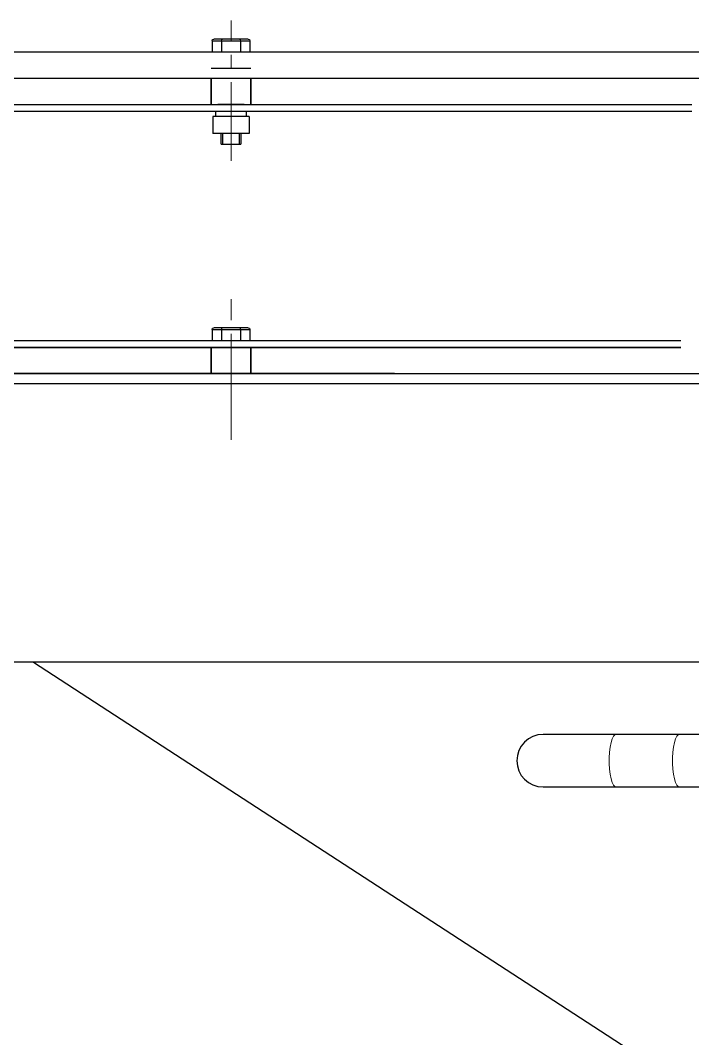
# Model space of a CAD drawing. Header units: inches. Extents: x 11605 to 13264, y 22375 to 23337.
# Drawn here: x 13209.99 to 13214.91, y 22747.1 to 22754.55 of the extents above; entities that cross this region are included whole.
import ezdxf

# ---------------------------------------------------------------- set-up
doc = ezdxf.new("R2010")
doc.units = ezdxf.units.IN
doc.header["$MEASUREMENT"] = 0
doc.linetypes.add('ACAD_ISO04W100', pattern=[30.5, 24, -3, 0.5, -3])
doc.linetypes.add('CENTER', pattern=[50.8, 31.75, -6.35, 6.35, -6.35])
doc.layers.add('02___PRT_ALL_AXES', color=7, linetype='Continuous')
for name, color, linetype, lineweight in [('61 Revision Cloud', 1, 'Continuous', 9), ('中心线', 1, 'CENTER', 9), ('中线', 5, 'ACAD_ISO04W100', 20), ('粗线', 7, 'Continuous', 30)]:
    doc.layers.add(name, color=color, linetype=linetype, lineweight=lineweight)

# ---------------------------------------------------------------- blocks, each defined once
blk = doc.blocks.new('A$C27857EA5')
at = {"color": 8, "linetype": 'Continuous', "lineweight": 15, "flags": 128}
for points in [[(-144.245, 378.348), (-144.58, 378.243), (-145.012, 377.78), (-145.407, 376.97), (-145.748, 375.85), (-146.019, 374.473), (-146.207, 372.903), (-146.304, 371.213), (-146.304, 369.483), (-146.207, 367.794), (-146.019, 366.224), (-145.748, 364.847), (-145.407, 363.727), (-145.012, 362.916), (-144.58, 362.454), (-144.245, 362.348)], [(-124.927, 378.348), (-125.262, 378.243), (-125.693, 377.78), (-126.089, 376.97), (-126.43, 375.85), (-126.701, 374.473), (-126.889, 372.903), (-126.985, 371.213), (-126.985, 369.483), (-126.889, 367.794), (-126.701, 366.224), (-126.43, 364.847), (-126.089, 363.727), (-125.693, 362.916), (-125.262, 362.454), (-124.927, 362.348)]]:
    blk.add_lwpolyline(points, dxfattribs=at)
at = {"layer": '02___PRT_ALL_AXES', "color": 7, "linetype": 'Continuous'}
for p, q in [((499.5, 586.348), (-500.5, 586.348)), ((478.5, 578.348), (-500.5, 578.348))]:
    blk.add_line(p, q, dxfattribs=at)
at = {"layer": '中心线'}
blk.add_line((-261.618, 468.192), (-261.618, 511.042), dxfattribs=at)
at = {"layer": '中线'}
for p, q in [((-261.618, 553.192), (-261.618, 596.042)), ((-261.618, 468.192), (-261.618, 511.042))]:
    blk.add_line(p, q, dxfattribs=at)
at = {"layer": '粗线', "linetype": 'Continuous'}
for p, q in [((-267.392, 589.848), (-264.505, 589.848)), ((-267.392, 589.848), (-267.392, 586.348)), ((-264.216, 590.348), (-266.814, 590.348)), ((-264.505, 589.848), (-258.731, 589.848)), ((-264.505, 589.848), (-264.505, 586.348)), ((-259.02, 590.348), (-264.216, 590.348)), ((-256.422, 590.348), (-259.02, 590.348)), ((-258.731, 589.848), (-255.845, 589.848)), ((-258.731, 589.848), (-258.731, 586.348)), ((-255.845, 589.848), (-255.845, 586.348)), ((-264.505, 586.348), (-267.392, 586.348)), ((-258.731, 586.348), (-264.505, 586.348)), ((-255.845, 586.348), (-258.731, 586.348)), ((-267.618, 581.348), (-267.618, 581.348)), ((-265.618, 581.348), (-267.618, 581.348)), ((-257.618, 581.348), (-265.618, 581.348)), ((-255.618, 581.348), (-257.618, 581.348)), ((-255.618, 581.348), (-255.618, 581.348)), ((-267.618, 570.348), (-267.618, 578.348)), ((-267.618, 578.348), (-267.618, 570.348)), ((-255.618, 578.348), (-255.618, 570.348)), ((-255.618, 570.348), (-255.618, 578.348)), ((-267.618, 570.348), (-267.618, 570.348)), ((-267.618, 570.348), (-265.618, 570.348)), ((-266.218, 566.748), (-266.218, 568.348)), ((-257.618, 570.348), (-265.618, 570.348)), ((-257.618, 570.348), (-255.618, 570.348)), ((-257.018, 568.348), (-257.018, 566.748)), ((-255.618, 570.348), (-255.618, 570.348)), ((-267.118, 566.748), (-267.118, 561.548)), ((-256.118, 566.748), (-267.118, 566.748)), ((-256.118, 566.748), (-256.118, 561.548)), ((-256.118, 561.548), (-267.118, 561.548)), ((-264.618, 558.348), (-264.618, 561.548)), ((-264.118, 558.348), (-264.118, 561.548)), ((-259.118, 561.548), (-259.118, 558.348)), ((-258.618, 561.548), (-258.618, 558.348)), ((-264.618, 558.348), (-258.618, 558.348)), ((-267.392, 501.848), (-264.505, 501.848)), ((-267.392, 501.848), (-267.392, 498.348)), ((-267.392, 501.848), (-264.505, 501.848)), ((-267.392, 501.848), (-267.392, 498.348)), ((-267.392, 501.848), (-264.505, 501.848)), ((-267.392, 501.848), (-267.392, 498.348)), ((-267.392, 501.848), (-264.505, 501.848)), ((-267.392, 501.848), (-267.392, 498.348)), ((-264.216, 502.348), (-266.814, 502.348)), ((-264.216, 502.348), (-266.814, 502.348)), ((-264.216, 502.348), (-266.814, 502.348)), ((-264.216, 502.348), (-266.814, 502.348)), ((-264.505, 501.848), (-258.731, 501.848)), ((-264.505, 501.848), (-264.505, 498.348)), ((-264.505, 501.848), (-258.731, 501.848)), ((-264.505, 501.848), (-264.505, 498.348)), ((-264.505, 501.848), (-258.731, 501.848)), ((-264.505, 501.848), (-264.505, 498.348)), ((-264.505, 501.848), (-258.731, 501.848)), ((-264.505, 501.848), (-264.505, 498.348)), ((-259.02, 502.348), (-264.216, 502.348)), ((-259.02, 502.348), (-264.216, 502.348)), ((-259.02, 502.348), (-264.216, 502.348)), ((-259.02, 502.348), (-264.216, 502.348)), ((-256.422, 502.348), (-259.02, 502.348)), ((-256.422, 502.348), (-259.02, 502.348)), ((-256.422, 502.348), (-259.02, 502.348)), ((-256.422, 502.348), (-259.02, 502.348)), ((-258.731, 501.848), (-255.845, 501.848)), ((-258.731, 501.848), (-258.731, 498.348)), ((-258.731, 501.848), (-255.845, 501.848)), ((-258.731, 501.848), (-258.731, 498.348)), ((-258.731, 501.848), (-255.845, 501.848)), ((-258.731, 501.848), (-258.731, 498.348)), ((-258.731, 501.848), (-255.845, 501.848)), ((-258.731, 501.848), (-258.731, 498.348)), ((-255.845, 501.848), (-255.845, 498.348)), ((-255.845, 501.848), (-255.845, 498.348)), ((-255.845, 501.848), (-255.845, 498.348)), ((-255.845, 501.848), (-255.845, 498.348)), ((-124.435, 498.348), (-483.5, 498.348)), ((-264.505, 498.348), (-267.392, 498.348)), ((-264.505, 498.348), (-267.392, 498.348)), ((-264.505, 498.348), (-267.392, 498.348)), ((-264.505, 498.348), (-267.392, 498.348)), ((-258.731, 498.348), (-264.505, 498.348)), ((-258.731, 498.348), (-264.505, 498.348)), ((-258.731, 498.348), (-264.505, 498.348)), ((-258.731, 498.348), (-264.505, 498.348)), ((-255.845, 498.348), (-258.731, 498.348)), ((-255.845, 498.348), (-258.731, 498.348)), ((-255.845, 498.348), (-258.731, 498.348)), ((-255.845, 498.348), (-258.731, 498.348)), ((-124.463, 496.348), (-483.5, 496.348)), ((-468.5, 496.348), (-124.463, 496.348)), ((-267.618, 488.348), (-267.618, 496.348)), ((-267.618, 496.348), (-267.618, 488.348)), ((-267.618, 496.348), (-267.618, 496.348)), ((-265.618, 496.348), (-267.618, 496.348)), ((-267.618, 488.348), (-267.618, 496.348)), ((-267.618, 496.348), (-267.618, 488.348)), ((-267.618, 496.348), (-267.618, 496.348)), ((-265.618, 496.348), (-267.618, 496.348)), ((-267.618, 488.348), (-267.618, 496.348)), ((-267.618, 496.348), (-267.618, 488.348)), ((-267.618, 496.348), (-267.618, 496.348)), ((-265.618, 496.348), (-267.618, 496.348)), ((-267.618, 488.348), (-267.618, 496.348)), ((-267.618, 496.348), (-267.618, 488.348)), ((-267.618, 496.348), (-267.618, 496.348)), ((-265.618, 496.348), (-267.618, 496.348)), ((-257.618, 496.348), (-265.618, 496.348)), ((-257.618, 496.348), (-265.618, 496.348)), ((-257.618, 496.348), (-265.618, 496.348)), ((-257.618, 496.348), (-265.618, 496.348)), ((-255.618, 496.348), (-257.618, 496.348)), ((-255.618, 496.348), (-257.618, 496.348)), ((-255.618, 496.348), (-257.618, 496.348)), ((-255.618, 496.348), (-257.618, 496.348)), ((-255.618, 496.348), (-255.618, 488.348)), ((-255.618, 496.348), (-255.618, 496.348)), ((-255.618, 488.348), (-255.618, 496.348)), ((-255.618, 496.348), (-255.618, 488.348)), ((-255.618, 496.348), (-255.618, 496.348)), ((-255.618, 488.348), (-255.618, 496.348)), ((-255.618, 496.348), (-255.618, 488.348)), ((-255.618, 496.348), (-255.618, 496.348)), ((-255.618, 488.348), (-255.618, 496.348)), ((-255.618, 496.348), (-255.618, 488.348)), ((-255.618, 496.348), (-255.618, 496.348)), ((-255.618, 488.348), (-255.618, 496.348)), ((-211.751, 488.348), (-510.5, 488.348)), ((-466.5, 488.348), (466.5, 488.348)), ((-211.749, 488.348), (210.749, 488.348)), ((-28.171, 400.348), (-513.5, 400.348)), ((-321.865, 400.348), (-129.409, 275.348)), ((-144.245, 378.348), (-166.481, 378.348)), ((-124.927, 378.348), (-144.245, 378.348)), ((-88.184, 378.348), (-124.927, 378.348)), ((-166.481, 362.348), (-144.245, 362.348)), ((-144.245, 362.348), (-124.927, 362.348)), ((-124.927, 362.348), (-88.184, 362.348))]:
    blk.add_line(p, q, dxfattribs=at)
at = {"layer": '粗线'}
for p, q in [((-480.1, 570.348), (-121.156, 570.348)), ((-480.1, 568.348), (-121.156, 568.348)), ((-513.5, 488.348), (-124.524, 488.348)), ((-450.5, 485.348), (449.5, 485.348))]:
    blk.add_line(p, q, dxfattribs=at)
at = {"layer": '粗线', "linetype": 'Continuous'}
blk.add_arc((-166.481, 370.348), 8, 90, 270, dxfattribs=at)
at = {"layer": '粗线', "linetype": 'Continuous', "extrusion": (1.11022e-16, 0, -1)}
for centre in [(-266.814, 589.848), (-266.814, 501.848), (-266.814, 501.848), (-266.814, 501.848), (-266.814, 501.848)]:
    blk.add_ellipse(centre, major_axis=(-0.577, 0), ratio=0.8660254, start_param=0, end_param=1.5707963, dxfattribs=at)
at = {"layer": '粗线', "linetype": 'Continuous', "extrusion": (0, 0, -1)}
for centre, start_param, end_param in [((-264.216, 589.848), 4.712389, 6.2831853), ((-259.02, 589.848), 0, 1.5707963), ((-264.216, 501.848), 4.712389, 6.2831853), ((-264.216, 501.848), 4.712389, 6.2831853), ((-264.216, 501.848), 4.712389, 6.2831853), ((-264.216, 501.848), 4.712389, 6.2831853), ((-259.02, 501.848), 0, 1.5707963), ((-259.02, 501.848), 0, 1.5707963), ((-259.02, 501.848), 0, 1.5707963), ((-259.02, 501.848), 0, 1.5707963)]:
    blk.add_ellipse(centre, major_axis=(0, 0.5), ratio=0.5773503, start_param=start_param, end_param=end_param, dxfattribs=at)
at = {"layer": '粗线', "linetype": 'Continuous', "extrusion": (5.55112e-17, 0, -1)}
for centre in [(-256.422, 589.848), (-256.422, 501.848), (-256.422, 501.848), (-256.422, 501.848), (-256.422, 501.848)]:
    blk.add_ellipse(centre, major_axis=(0.577, 0), ratio=0.8660254, start_param=4.712389, end_param=6.2831853, dxfattribs=at)

msp = doc.modelspace()

# ---------------------------------------------------------------- block references
at = {"layer": '61 Revision Cloud', "xscale": 0.024, "yscale": 0.024, "zscale": 0.024}
msp.add_blockref('A$C27857EA5', (13217.8106, 22740.2458), dxfattribs=at)

doc.saveas('drawing.dxf')
